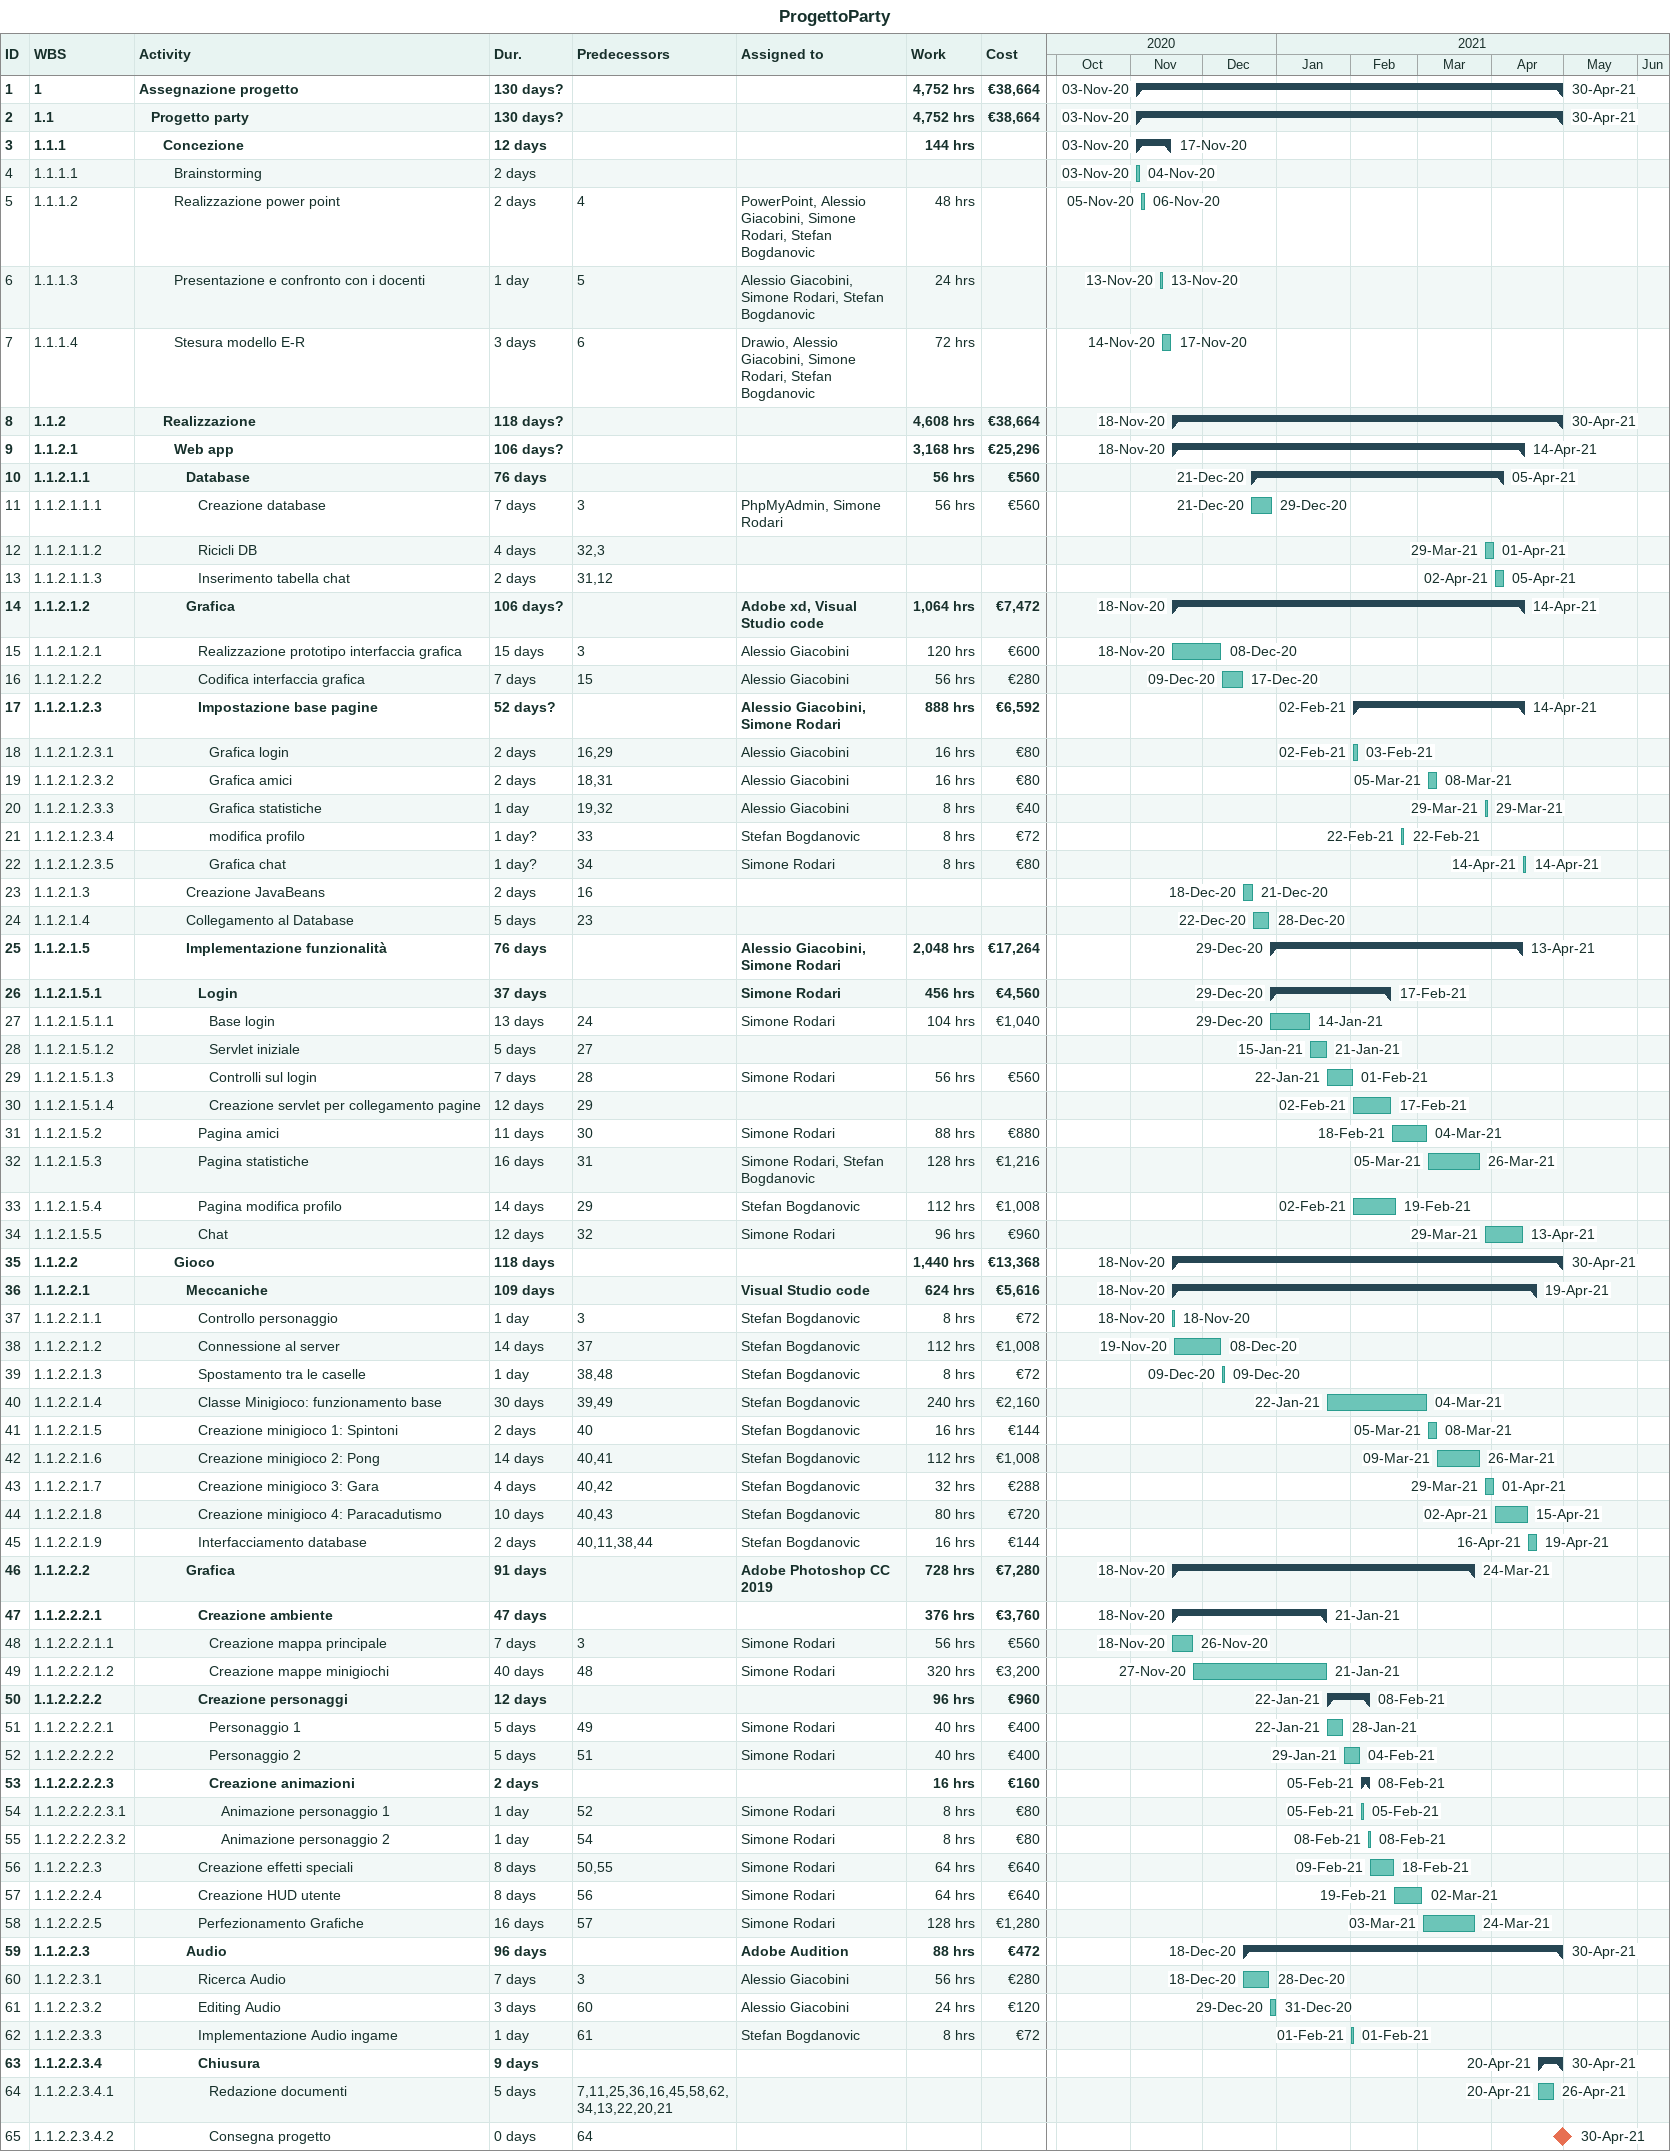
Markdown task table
ProgettoParty

| ID | WBS | Task | Duration | Start | Finish | Predecessors | Resources | Work (h) | Cost (€) |
|---|---|---|---|---|---|---|---|---|---|
| 1 | 1 | **Assegnazione progetto** | 130d? | 2020-11-03 | 2021-04-30 |  |  | 4752 | 38664 |
| 2 | 1.1 | **Progetto party** | 130d? | 2020-11-03 | 2021-04-30 |  |  | 4752 | 38664 |
| 3 | 1.1.1 | **Concezione** | 12d | 2020-11-03 | 2020-11-17 |  |  | 144 |  |
| 4 | 1.1.1.1 | Brainstorming | 2d | 2020-11-03 | 2020-11-04 |  |  |  |  |
| 5 | 1.1.1.2 | Realizzazione power point | 2d | 2020-11-05 | 2020-11-06 | 4 | PowerPoint, Alessio Giacobini, Simone Rodari, Stefan Bogdanovic | 48 |  |
| 6 | 1.1.1.3 | Presentazione e confronto con i docenti | 1d | 2020-11-13 | 2020-11-13 | 5 | Alessio Giacobini, Simone Rodari, Stefan Bogdanovic | 24 |  |
| 7 | 1.1.1.4 | Stesura modello E-R | 3d | 2020-11-14 | 2020-11-17 | 6 | Drawio, Alessio Giacobini, Simone Rodari, Stefan Bogdanovic | 72 |  |
| 8 | 1.1.2 | **Realizzazione** | 118d? | 2020-11-18 | 2021-04-30 |  |  | 4608 | 38664 |
| 9 | 1.1.2.1 | **Web app** | 106d? | 2020-11-18 | 2021-04-14 |  |  | 3168 | 25296 |
| 10 | 1.1.2.1.1 | **Database** | 76d | 2020-12-21 | 2021-04-05 |  |  | 56 | 560 |
| 11 | 1.1.2.1.1.1 | Creazione database | 7d | 2020-12-21 | 2020-12-29 | 3 | PhpMyAdmin, Simone Rodari | 56 | 560 |
| 12 | 1.1.2.1.1.2 | Ricicli DB | 4d | 2021-03-29 | 2021-04-01 | 32, 3 |  |  |  |
| 13 | 1.1.2.1.1.3 | Inserimento tabella chat | 2d | 2021-04-02 | 2021-04-05 | 31, 12 |  |  |  |
| 14 | 1.1.2.1.2 | **Grafica** | 106d? | 2020-11-18 | 2021-04-14 |  | Adobe xd, Visual Studio code | 1064 | 7472 |
| 15 | 1.1.2.1.2.1 | Realizzazione prototipo interfaccia grafica | 15d | 2020-11-18 | 2020-12-08 | 3 | Alessio Giacobini | 120 | 600 |
| 16 | 1.1.2.1.2.2 | Codifica interfaccia grafica | 7d | 2020-12-09 | 2020-12-17 | 15 | Alessio Giacobini | 56 | 280 |
| 17 | 1.1.2.1.2.3 | **Impostazione base pagine** | 52d? | 2021-02-02 | 2021-04-14 |  | Alessio Giacobini, Simone Rodari | 888 | 6592 |
| 18 | 1.1.2.1.2.3.1 | Grafica login | 2d | 2021-02-02 | 2021-02-03 | 16, 29 | Alessio Giacobini | 16 | 80 |
| 19 | 1.1.2.1.2.3.2 | Grafica amici | 2d | 2021-03-05 | 2021-03-08 | 18, 31 | Alessio Giacobini | 16 | 80 |
| 20 | 1.1.2.1.2.3.3 | Grafica statistiche | 1d | 2021-03-29 | 2021-03-29 | 19, 32 | Alessio Giacobini | 8 | 40 |
| 21 | 1.1.2.1.2.3.4 | modifica profilo | 1d? | 2021-02-22 | 2021-02-22 | 33 | Stefan Bogdanovic | 8 | 72 |
| 22 | 1.1.2.1.2.3.5 | Grafica chat | 1d? | 2021-04-14 | 2021-04-14 | 34 | Simone Rodari | 8 | 80 |
| 23 | 1.1.2.1.3 | Creazione JavaBeans | 2d | 2020-12-18 | 2020-12-21 | 16 |  |  |  |
| 24 | 1.1.2.1.4 | Collegamento al Database | 5d | 2020-12-22 | 2020-12-28 | 23 |  |  |  |
| 25 | 1.1.2.1.5 | **Implementazione funzionalità** | 76d | 2020-12-29 | 2021-04-13 |  | Alessio Giacobini, Simone Rodari | 2048 | 17264 |
| 26 | 1.1.2.1.5.1 | **Login** | 37d | 2020-12-29 | 2021-02-17 |  | Simone Rodari | 456 | 4560 |
| 27 | 1.1.2.1.5.1.1 | Base login | 13d | 2020-12-29 | 2021-01-14 | 24 | Simone Rodari | 104 | 1040 |
| 28 | 1.1.2.1.5.1.2 | Servlet iniziale | 5d | 2021-01-15 | 2021-01-21 | 27 |  |  |  |
| 29 | 1.1.2.1.5.1.3 | Controlli sul login | 7d | 2021-01-22 | 2021-02-01 | 28 | Simone Rodari | 56 | 560 |
| 30 | 1.1.2.1.5.1.4 | Creazione servlet per collegamento pagine | 12d | 2021-02-02 | 2021-02-17 | 29 |  |  |  |
| 31 | 1.1.2.1.5.2 | Pagina amici | 11d | 2021-02-18 | 2021-03-04 | 30 | Simone Rodari | 88 | 880 |
| 32 | 1.1.2.1.5.3 | Pagina statistiche | 16d | 2021-03-05 | 2021-03-26 | 31 | Simone Rodari, Stefan Bogdanovic | 128 | 1216 |
| 33 | 1.1.2.1.5.4 | Pagina modifica profilo | 14d | 2021-02-02 | 2021-02-19 | 29 | Stefan Bogdanovic | 112 | 1008 |
| 34 | 1.1.2.1.5.5 | Chat | 12d | 2021-03-29 | 2021-04-13 | 32 | Simone Rodari | 96 | 960 |
| 35 | 1.1.2.2 | **Gioco** | 118d | 2020-11-18 | 2021-04-30 |  |  | 1440 | 13368 |
| 36 | 1.1.2.2.1 | **Meccaniche** | 109d | 2020-11-18 | 2021-04-19 |  | Visual Studio code | 624 | 5616 |
| 37 | 1.1.2.2.1.1 | Controllo personaggio | 1d | 2020-11-18 | 2020-11-18 | 3 | Stefan Bogdanovic | 8 | 72 |
| 38 | 1.1.2.2.1.2 | Connessione al server | 14d | 2020-11-19 | 2020-12-08 | 37 | Stefan Bogdanovic | 112 | 1008 |
| 39 | 1.1.2.2.1.3 | Spostamento tra le caselle | 1d | 2020-12-09 | 2020-12-09 | 38, 48 | Stefan Bogdanovic | 8 | 72 |
| 40 | 1.1.2.2.1.4 | Classe Minigioco: funzionamento base | 30d | 2021-01-22 | 2021-03-04 | 39, 49 | Stefan Bogdanovic | 240 | 2160 |
| 41 | 1.1.2.2.1.5 | Creazione minigioco 1: Spintoni | 2d | 2021-03-05 | 2021-03-08 | 40 | Stefan Bogdanovic | 16 | 144 |
| 42 | 1.1.2.2.1.6 | Creazione minigioco 2: Pong | 14d | 2021-03-09 | 2021-03-26 | 40, 41 | Stefan Bogdanovic | 112 | 1008 |
| 43 | 1.1.2.2.1.7 | Creazione minigioco 3: Gara | 4d | 2021-03-29 | 2021-04-01 | 40, 42 | Stefan Bogdanovic | 32 | 288 |
| 44 | 1.1.2.2.1.8 | Creazione minigioco 4: Paracadutismo | 10d | 2021-04-02 | 2021-04-15 | 40, 43 | Stefan Bogdanovic | 80 | 720 |
| 45 | 1.1.2.2.1.9 | Interfacciamento database | 2d | 2021-04-16 | 2021-04-19 | 40, 11, 38, 44 | Stefan Bogdanovic | 16 | 144 |
| 46 | 1.1.2.2.2 | **Grafica** | 91d | 2020-11-18 | 2021-03-24 |  | Adobe Photoshop CC 2019 | 728 | 7280 |
| 47 | 1.1.2.2.2.1 | **Creazione ambiente** | 47d | 2020-11-18 | 2021-01-21 |  |  | 376 | 3760 |
| 48 | 1.1.2.2.2.1.1 | Creazione mappa principale | 7d | 2020-11-18 | 2020-11-26 | 3 | Simone Rodari | 56 | 560 |
| 49 | 1.1.2.2.2.1.2 | Creazione mappe minigiochi | 40d | 2020-11-27 | 2021-01-21 | 48 | Simone Rodari | 320 | 3200 |
| 50 | 1.1.2.2.2.2 | **Creazione personaggi** | 12d | 2021-01-22 | 2021-02-08 |  |  | 96 | 960 |
| 51 | 1.1.2.2.2.2.1 | Personaggio 1 | 5d | 2021-01-22 | 2021-01-28 | 49 | Simone Rodari | 40 | 400 |
| 52 | 1.1.2.2.2.2.2 | Personaggio 2 | 5d | 2021-01-29 | 2021-02-04 | 51 | Simone Rodari | 40 | 400 |
| 53 | 1.1.2.2.2.2.3 | **Creazione animazioni** | 2d | 2021-02-05 | 2021-02-08 |  |  | 16 | 160 |
| 54 | 1.1.2.2.2.2.3.1 | Animazione personaggio 1 | 1d | 2021-02-05 | 2021-02-05 | 52 | Simone Rodari | 8 | 80 |
| 55 | 1.1.2.2.2.2.3.2 | Animazione personaggio 2 | 1d | 2021-02-08 | 2021-02-08 | 54 | Simone Rodari | 8 | 80 |
| 56 | 1.1.2.2.2.3 | Creazione effetti speciali | 8d | 2021-02-09 | 2021-02-18 | 50, 55 | Simone Rodari | 64 | 640 |
| 57 | 1.1.2.2.2.4 | Creazione HUD utente | 8d | 2021-02-19 | 2021-03-02 | 56 | Simone Rodari | 64 | 640 |
| 58 | 1.1.2.2.2.5 | Perfezionamento Grafiche | 16d | 2021-03-03 | 2021-03-24 | 57 | Simone Rodari | 128 | 1280 |
| 59 | 1.1.2.2.3 | **Audio** | 96d | 2020-12-18 | 2021-04-30 |  | Adobe Audition | 88 | 472 |
| 60 | 1.1.2.2.3.1 | Ricerca Audio | 7d | 2020-12-18 | 2020-12-28 | 3 | Alessio Giacobini | 56 | 280 |
| 61 | 1.1.2.2.3.2 | Editing Audio | 3d | 2020-12-29 | 2020-12-31 | 60 | Alessio Giacobini | 24 | 120 |
| 62 | 1.1.2.2.3.3 | Implementazione Audio ingame | 1d | 2021-02-01 | 2021-02-01 | 61 | Stefan Bogdanovic | 8 | 72 |
| 63 | 1.1.2.2.3.4 | **Chiusura** | 9d | 2021-04-20 | 2021-04-30 |  |  |  |  |
| 64 | 1.1.2.2.3.4.1 | Redazione documenti | 5d | 2021-04-20 | 2021-04-26 | 7, 11, 25, 36, 16, 45, 58, 62, 34, 13, 22, 20, 21 |  |  |  |
| 65 | 1.1.2.2.3.4.2 | Consegna progetto | 0d | 2021-04-30 | 2021-04-30 | 64 |  |  |  |
